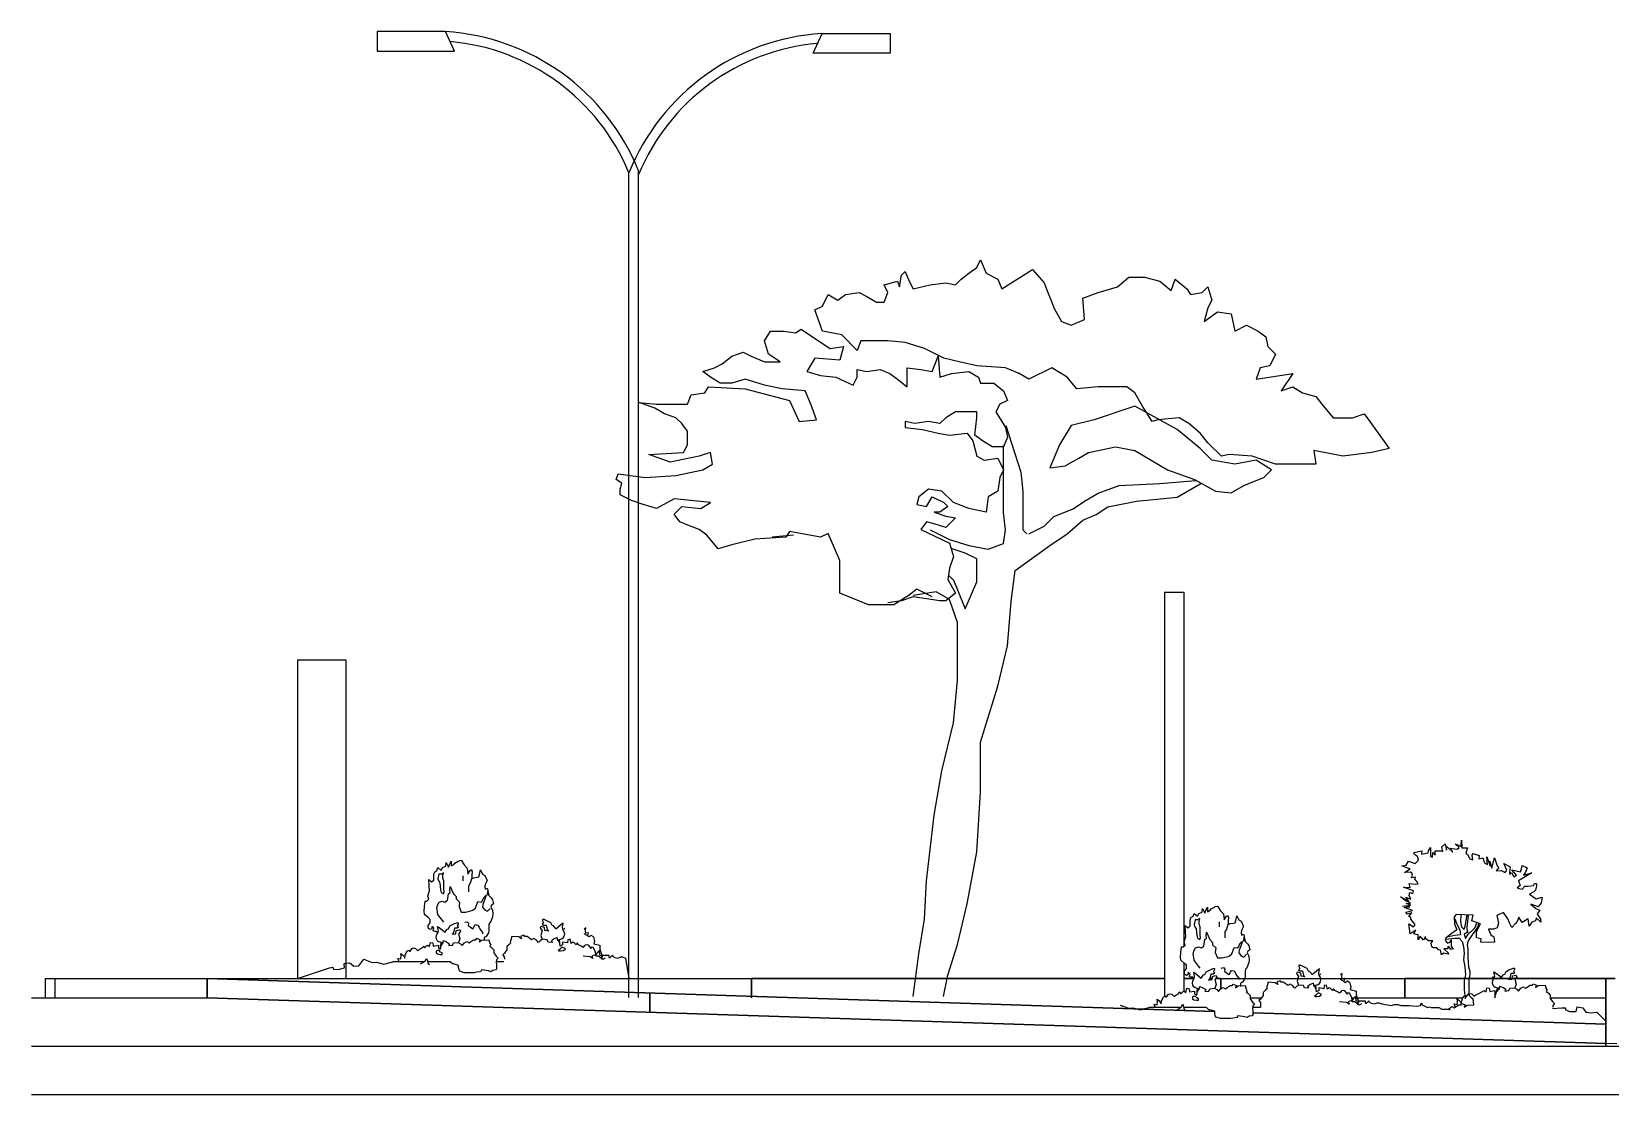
# Model space of a CAD drawing. Extents: x -599692 to 1491, y -9431878 to -451.
# Drawn here: x 1223.92 to 1240.27, y -652.89 to -641.89 of the extents above; entities that cross this region are included whole.
import ezdxf

# ---------------------------------------------------------------- set-up
doc = ezdxf.new("R2010")
doc.units = 0
doc.header["$LTSCALE"] = 0.5
doc.header["$MEASUREMENT"] = 0
doc.linetypes.add('HIDDEN', pattern=[0.375, 0.25, -0.125])
doc.layers.get('0').update_dxf_attribs({"linetype": 'CONTINUOUS'})
for name, color, linetype in [('LAY', 7, 'CONTINUOUS'), ('P1', 1, 'CONTINUOUS'), ('P2', 2, 'CONTINUOUS'), ('P3', 3, 'CONTINUOUS'), ('P4', 6, 'CONTINUOUS'), ('P6', 4, 'CONTINUOUS'), ('PROJEÇÃO COBERTA', 252, 'HIDDEN')]:
    doc.layers.add(name, color=color, linetype=linetype)

# ---------------------------------------------------------------- blocks, each defined once
blk = doc.blocks.new('POSTE2PET')
for p, q in [((79.014, -432.667), (78.308, -432.667)), ((78.308, -432.667), (78.308, -432.87)), ((79.106, -432.87), (79.014, -432.667)), ((82.822, -432.89), (82.914, -432.687)), ((82.914, -432.687), (83.619, -432.687)), ((83.619, -432.687), (83.619, -432.89)), ((78.308, -432.87), (79.106, -432.87)), ((83.619, -432.89), (82.822, -432.89))]:
    blk.add_line(p, q)
for points in [[(81.014, -442.667), (81.014, -434.109, 0.288839), (79.014, -432.667)], [(80.914, -442.667), (80.914, -434.129, 0.279997), (79.061, -432.771, 0.279997)]]:
    blk.add_lwpolyline(points, format="xyb")
for radius, start, end in [(2.312, 93.5727, 158.0158), (2.212, 94.9498, 157.5181)]:
    blk.add_arc((83.058, -434.994), radius, start, end)
blk = doc.blocks.new('ARVORE3')
for p, q in [((70.352, -454.205), (70.412, -454.046)), ((70.412, -454.046), (70.432, -454.265)), ((69.534, -454.345), (69.574, -454.265)), ((69.574, -454.185), (69.673, -454.205)), ((69.574, -454.265), (69.574, -454.185)), ((69.673, -454.205), (69.813, -454.185)), ((69.813, -454.185), (69.913, -454.225)), ((69.913, -454.225), (69.993, -454.285)), ((69.993, -454.285), (70.093, -454.365)), ((70.093, -454.165), (70.232, -454.185)), ((70.093, -454.245), (70.093, -454.165)), ((70.093, -454.365), (70.093, -454.245)), ((70.232, -454.185), (70.352, -454.205)), ((70.432, -454.265), (70.552, -454.225)), ((70.552, -454.225), (70.732, -454.205)), ((70.732, -454.205), (70.831, -454.265)), ((70.831, -454.265), (70.851, -454.325)), ((70.851, -454.325), (70.991, -454.325)), ((70.991, -454.325), (71.091, -454.405)), ((71.091, -454.405), (71.131, -454.505)), ((70.592, -454.624), (70.492, -454.684)), ((70.692, -454.624), (70.592, -454.624)), ((70.812, -454.624), (70.692, -454.624)), ((70.812, -454.684), (70.812, -454.624)), ((71.051, -454.544), (71.011, -454.624)), ((71.011, -454.624), (71.111, -454.784)), ((71.131, -454.505), (71.051, -454.544)), ((70.173, -454.744), (70.073, -454.724)), ((70.073, -454.724), (70.073, -454.784)), ((70.073, -454.784), (70.252, -454.804)), ((70.312, -454.724), (70.173, -454.744)), ((70.432, -454.744), (70.312, -454.724)), ((70.492, -454.684), (70.432, -454.744)), ((70.792, -454.864), (70.812, -454.684)), ((71.111, -454.784), (71.131, -454.884)), ((70.252, -454.804), (70.412, -454.844)), ((70.412, -454.844), (70.532, -454.864)), ((70.532, -454.864), (70.712, -454.844)), ((70.712, -454.844), (70.772, -454.923)), ((70.772, -454.923), (70.812, -455.083)), ((70.871, -454.923), (70.792, -454.864)), ((70.971, -454.983), (70.871, -454.923)), ((71.131, -454.884), (71.091, -454.983)), ((70.812, -455.083), (70.891, -455.123)), ((70.891, -455.123), (71.031, -455.103)), ((71.091, -454.983), (70.971, -454.983)), ((71.031, -455.103), (71.091, -455.223)), ((71.091, -455.223), (71.051, -455.303)), ((70.312, -455.422), (70.213, -455.502)), ((70.452, -455.442), (70.312, -455.422)), ((70.572, -455.562), (70.452, -455.442)), ((71.031, -455.442), (70.931, -455.502)), ((71.051, -455.303), (71.031, -455.442)), ((70.213, -455.502), (70.193, -455.582)), ((70.193, -455.582), (70.292, -455.602)), ((70.292, -455.602), (70.352, -455.502)), ((70.352, -455.502), (70.472, -455.562)), ((70.512, -455.602), (70.432, -455.662)), ((70.472, -455.562), (70.512, -455.602)), ((70.732, -455.622), (70.572, -455.562)), ((70.931, -455.502), (70.911, -455.662)), ((70.292, -455.761), (70.232, -455.841)), ((70.372, -455.781), (70.292, -455.761)), ((70.372, -455.662), (70.492, -455.702)), ((70.432, -455.662), (70.372, -455.662)), ((70.492, -455.702), (70.592, -455.721)), ((70.592, -455.721), (70.532, -455.781)), ((70.911, -455.662), (70.732, -455.622)), ((68.915, -455.901), (68.695, -455.921)), ((70.232, -455.841), (70.532, -455.981)), ((70.492, -455.821), (70.372, -455.781)), ((70.532, -455.781), (70.492, -455.821)), ((70.532, -455.981), (70.572, -456.12)), ((70.532, -456.24), (70.512, -456.36)), ((70.572, -456.12), (70.532, -456.24)), ((70.512, -456.36), (70.592, -456.5)), ((70.033, -456.579), (69.893, -456.599)), ((70.153, -456.539), (70.033, -456.579)), ((70.432, -456.579), (70.153, -456.539)), ((70.492, -456.579), (70.432, -456.579)), ((70.592, -456.5), (70.492, -456.579))]:
    blk.add_line(p, q)
for points in [[(69.214, -453.527), (69.274, -453.407), (69.374, -453.467), (69.454, -453.407), (69.594, -453.387), (69.673, -453.427), (69.773, -453.487), (69.853, -453.487), (69.893, -453.387), (69.853, -453.308), (69.993, -453.268), (70.013, -453.327), (70.033, -453.208), (70.073, -453.168), (70.113, -453.268), (70.153, -453.347), (70.332, -453.308), (70.492, -453.288), (70.592, -453.308), (70.652, -453.248), (70.732, -453.188), (70.812, -453.128), (70.851, -453.048), (70.911, -453.188), (71.031, -453.248), (71.071, -453.347), (71.391, -453.148), (71.51, -453.288), (71.55, -453.387), (71.59, -453.487), (71.61, -453.547), (71.69, -453.687), (71.79, -453.726), (71.93, -453.667), (71.91, -453.447), (72.069, -453.387), (72.269, -453.327), (72.389, -453.228), (72.549, -453.228), (72.708, -453.268), (72.828, -453.367), (72.868, -453.248), (72.988, -453.347), (73.028, -453.407), (73.148, -453.387), (73.208, -453.327), (73.248, -453.467), (73.208, -453.547), (73.168, -453.687), (73.307, -453.587), (73.447, -453.607), (73.487, -453.786), (73.607, -453.726), (73.727, -453.786), (73.807, -453.846), (73.827, -453.946), (73.906, -454.026), (73.847, -454.145), (73.747, -454.165), (73.707, -454.285), (74.086, -454.225), (73.966, -454.405), (74.086, -454.365), (74.186, -454.425), (74.326, -454.465), (74.386, -454.544), (74.505, -454.684), (74.645, -454.684), (74.705, -454.684), (74.825, -454.644), (74.885, -454.724), (75.084, -455.003), (74.905, -455.043), (74.605, -455.083), (74.306, -455.023), (74.326, -455.163), (73.906, -455.163), (73.667, -455.083), (73.427, -455.063), (73.347, -455.083), (73.208, -454.943), (73.128, -454.844), (73.008, -454.744), (72.908, -454.684), (72.688, -454.704), (72.629, -454.724), (72.529, -454.564), (72.449, -454.425), (72.369, -454.365), (72.069, -454.365), (71.85, -454.385), (71.75, -454.265), (71.59, -454.165), (71.351, -454.285), (71.251, -454.225), (71.111, -454.165), (70.812, -454.145), (70.632, -454.106), (70.472, -454.066), (70.272, -453.966), (70.073, -453.906), (69.893, -453.886), (69.613, -453.886), (69.574, -453.986), (69.414, -453.826), (69.214, -453.786), (69.134, -453.567)], [(71.97, -455.043), (72.249, -454.983), (72.449, -455.023), (72.788, -455.223), (73.068, -455.322), (73.287, -455.442), (73.447, -455.462), (73.587, -455.382), (73.787, -455.303), (73.867, -455.223), (73.707, -455.123), (73.487, -455.163), (73.248, -455.123), (73.128, -455.003), (72.888, -454.804), (72.449, -454.564), (72.03, -454.704), (71.79, -454.764), (71.67, -454.963), (71.57, -455.203), (71.73, -455.183), (71.87, -455.103)]]:
    blk.add_lwpolyline(points, close=True)
for points in [[(70.352, -456.539), (70.193, -456.46), (70.113, -456.519), (69.953, -456.619), (69.693, -456.619), (69.394, -456.5), (69.394, -456.28), (69.394, -456.16), (69.274, -455.881), (69.194, -455.921), (68.875, -455.861), (68.835, -455.921), (68.515, -455.941), (68.276, -456.001), (68.136, -456.041), (68.016, -455.901), (67.936, -455.841), (67.836, -455.801), (67.737, -455.761), (67.677, -455.682), (67.757, -455.602), (67.956, -455.622), (68.056, -455.562), (67.677, -455.522), (67.497, -455.622), (67.357, -455.582), (67.237, -455.542), (67.118, -455.482), (67.118, -455.422), (67.138, -455.362), (67.078, -455.322), (67.098, -455.263), (67.377, -455.303), (67.697, -455.283), (67.976, -455.223), (68.076, -455.163), (68.056, -455.043), (67.936, -455.083), (67.637, -455.143), (67.417, -455.063), (67.777, -455.043), (67.816, -454.963), (67.816, -454.824), (67.757, -454.744), (67.697, -454.684), (67.577, -454.644), (67.477, -454.584), (67.317, -454.524), (67.497, -454.544), (67.816, -454.544), (67.856, -454.445), (67.996, -454.425), (68.036, -454.365), (68.415, -454.385), (68.875, -454.505), (68.975, -454.724), (69.154, -454.704), (69.094, -454.544), (69.034, -454.405), (68.795, -454.385), (68.615, -454.345), (68.415, -454.285), (68.276, -454.325), (68.156, -454.325), (68.056, -454.265), (67.976, -454.205), (68.096, -454.165), (68.176, -454.125), (68.276, -454.046), (68.395, -454.006), (68.475, -454.046), (68.615, -454.106), (68.775, -454.106), (68.655, -454.026), (68.615, -453.886), (68.675, -453.786), (68.815, -453.786), (68.935, -453.806), (68.995, -453.766), (69.174, -453.886), (69.294, -453.966), (69.434, -453.946), (69.394, -454.086), (69.134, -454.066), (69.054, -454.205), (69.194, -454.245), (69.354, -454.265), (69.534, -454.345)], [(71.115, -454.764), (71.271, -455.247), (71.291, -455.446), (71.291, -455.606), (71.291, -455.845), (71.331, -455.885)], [(70.332, -455.845), (70.532, -455.945), (70.732, -456.005), (70.931, -456.045), (71.091, -455.985), (71.111, -455.845), (71.091, -455.666), (71.091, -455.506), (71.091, -455.326), (71.091, -454.971)], [(70.468, -460.675), (70.512, -460.456), (70.612, -460.136), (70.712, -459.717), (70.812, -459.179), (70.851, -458.56), (70.851, -458.042), (71.031, -457.463), (71.131, -457.044), (71.171, -456.585), (71.211, -456.266), (71.57, -456.005), (71.75, -455.885), (71.91, -455.745), (72.049, -455.686), (72.169, -455.606), (72.469, -455.546), (72.888, -455.506), (73.133, -455.364)], [(71.351, -455.885), (71.51, -455.805), (71.61, -455.705), (71.81, -455.626), (71.93, -455.546), (72.069, -455.466), (72.289, -455.386), (72.708, -455.366), (73.083, -455.333)], [(70.52, -456.312), (70.572, -456.364), (70.612, -456.464), (70.692, -456.663), (70.812, -456.384), (70.812, -456.144), (70.692, -456.085), (70.548, -456.037)], [(70.153, -460.675), (70.213, -460.236), (70.272, -459.877), (70.292, -459.478), (70.372, -458.8), (70.452, -458.341), (70.572, -457.842), (70.612, -457.403), (70.612, -457.144), (70.612, -456.805), (70.532, -456.565), (70.392, -456.486), (70.153, -456.525)]]:
    blk.add_lwpolyline(points)
blk = doc.blocks.new('ARVORE5')
for p, q in [((-85.387, -525.612), (-85.305, -525.595)), ((-85.305, -525.595), (-85.309, -525.628)), ((-85.24, -525.616), (-85.236, -525.595)), ((-85.236, -525.595), (-85.216, -525.559)), ((-85.216, -525.559), (-85.216, -525.652)), ((-85.167, -525.595), (-85.106, -525.595)), ((-85.167, -525.64), (-85.167, -525.595)), ((-85.106, -525.595), (-85.089, -525.603)), ((-85.097, -525.555), (-85.065, -525.522)), ((-85.089, -525.603), (-85.097, -525.555)), ((-85.065, -525.522), (-85.049, -525.587)), ((-85.049, -525.587), (-85.045, -525.551)), ((-85.045, -525.551), (-84.983, -525.608)), ((-84.983, -525.608), (-85.012, -525.567)), ((-85.012, -525.567), (-84.939, -525.579)), ((-84.959, -525.522), (-84.898, -525.551)), ((-84.918, -525.559), (-84.959, -525.522)), ((-84.939, -525.579), (-84.918, -525.559)), ((-84.898, -525.551), (-84.894, -525.486)), ((-84.894, -525.486), (-84.89, -525.563)), ((-84.89, -525.563), (-84.833, -525.563)), ((-84.833, -525.563), (-84.849, -525.62)), ((-85.513, -525.75), (-85.468, -525.742)), ((-85.464, -525.77), (-85.513, -525.75)), ((-85.468, -525.742), (-85.443, -525.701)), ((-85.427, -525.782), (-85.464, -525.77)), ((-85.443, -525.701), (-85.374, -525.725)), ((-85.382, -525.632), (-85.387, -525.612)), ((-85.35, -525.652), (-85.382, -525.632)), ((-85.374, -525.725), (-85.338, -525.693)), ((-85.338, -525.693), (-85.35, -525.652)), ((-85.309, -525.628), (-85.24, -525.616)), ((-85.216, -525.652), (-85.195, -525.66)), ((-85.195, -525.66), (-85.191, -525.612)), ((-85.191, -525.612), (-85.167, -525.64)), ((-84.849, -525.62), (-84.833, -525.632)), ((-84.833, -525.632), (-84.808, -525.677)), ((-84.808, -525.677), (-84.776, -525.689)), ((-84.784, -525.64), (-84.772, -525.624)), ((-84.776, -525.689), (-84.784, -525.64)), ((-84.772, -525.624), (-84.711, -525.644)), ((-84.711, -525.644), (-84.715, -525.677)), ((-84.715, -525.677), (-84.674, -525.669)), ((-84.674, -525.669), (-84.662, -525.701)), ((-84.662, -525.701), (-84.654, -525.721)), ((-84.654, -525.721), (-84.625, -525.738)), ((-84.633, -525.656), (-84.597, -525.754)), ((-84.625, -525.738), (-84.633, -525.656)), ((-84.601, -525.701), (-84.58, -525.774)), ((-84.597, -525.754), (-84.601, -525.701)), ((-84.58, -525.774), (-84.552, -525.669)), ((-84.552, -525.669), (-84.523, -525.75)), ((-84.507, -525.766), (-84.536, -525.803)), ((-84.523, -525.75), (-84.507, -525.766)), ((-84.454, -525.725), (-84.389, -525.762)), ((-84.426, -525.795), (-84.454, -525.725)), ((-84.389, -525.762), (-84.397, -525.815)), ((-84.271, -525.782), (-84.267, -525.746)), ((-84.267, -525.746), (-84.214, -525.77)), ((-84.214, -525.77), (-84.23, -525.815)), ((-85.484, -525.819), (-85.427, -525.782)), ((-85.427, -525.815), (-85.484, -525.819)), ((-85.427, -525.974), (-85.435, -525.933)), ((-85.435, -525.933), (-85.37, -525.941)), ((-85.407, -525.827), (-85.427, -525.815)), ((-85.411, -525.876), (-85.403, -525.848)), ((-85.37, -525.868), (-85.411, -525.876)), ((-85.403, -525.848), (-85.407, -525.827)), ((-85.378, -525.892), (-85.37, -525.868)), ((-85.358, -525.913), (-85.378, -525.892)), ((-85.342, -525.937), (-85.358, -525.913)), ((-84.536, -525.803), (-84.483, -525.799)), ((-84.483, -525.799), (-84.442, -525.819)), ((-84.442, -525.819), (-84.426, -525.795)), ((-84.397, -525.815), (-84.393, -525.839)), ((-84.393, -525.839), (-84.377, -525.819)), ((-84.377, -525.819), (-84.353, -525.864)), ((-84.324, -525.848), (-84.373, -525.791)), ((-84.373, -525.791), (-84.283, -525.811)), ((-84.353, -525.864), (-84.324, -525.848)), ((-84.165, -525.823), (-84.304, -525.904)), ((-84.304, -525.904), (-84.287, -525.953)), ((-84.283, -525.811), (-84.271, -525.782)), ((-84.23, -525.815), (-84.251, -525.848)), ((-84.251, -525.848), (-84.165, -525.823)), ((-84.149, -525.953), (-84.137, -525.933)), ((-84.137, -525.933), (-84.116, -525.933)), ((-84.116, -525.933), (-84.116, -525.957)), ((-85.525, -526.071), (-85.439, -526.116)), ((-85.468, -526.116), (-85.525, -526.071)), ((-85.391, -526.01), (-85.496, -525.97)), ((-85.496, -525.97), (-85.427, -525.974)), ((-85.439, -526.116), (-85.472, -526.075)), ((-85.472, -526.075), (-85.419, -526.096)), ((-85.435, -526.059), (-85.431, -526.026)), ((-85.419, -526.096), (-85.435, -526.059)), ((-85.431, -526.026), (-85.399, -526.035)), ((-85.399, -526.035), (-85.391, -526.01)), ((-85.37, -525.941), (-85.342, -525.937)), ((-84.287, -525.953), (-84.316, -525.978)), ((-84.316, -525.978), (-84.296, -525.986)), ((-84.296, -525.986), (-84.267, -525.99)), ((-84.267, -525.99), (-84.239, -525.961)), ((-84.239, -525.961), (-84.206, -525.961)), ((-84.206, -525.961), (-84.149, -525.953)), ((-84.145, -526.018), (-84.19, -526.043)), ((-84.19, -526.043), (-84.12, -526.092)), ((-84.129, -526.002), (-84.145, -526.018)), ((-84.116, -525.957), (-84.129, -526.002)), ((-84.12, -526.092), (-84.059, -526.075)), ((-84.059, -526.075), (-84.068, -526.132)), ((-85.505, -526.169), (-85.419, -526.157)), ((-85.431, -526.173), (-85.505, -526.169)), ((-85.488, -526.181), (-85.431, -526.173)), ((-85.403, -526.214), (-85.488, -526.181)), ((-85.472, -526.23), (-85.403, -526.214)), ((-85.456, -526.25), (-85.472, -526.23)), ((-85.423, -526.136), (-85.468, -526.116)), ((-85.468, -526.14), (-85.423, -526.136)), ((-85.419, -526.157), (-85.468, -526.14)), ((-85.407, -526.238), (-85.456, -526.25)), ((-85.439, -526.275), (-85.407, -526.238)), ((-84.951, -526.254), (-84.971, -526.279)), ((-84.772, -526.262), (-84.951, -526.254)), ((-84.788, -526.319), (-84.772, -526.262)), ((-84.458, -526.234), (-84.528, -526.266)), ((-84.414, -526.299), (-84.458, -526.234)), ((-84.177, -526.148), (-84.125, -526.193)), ((-84.1, -526.173), (-84.177, -526.148)), ((-84.125, -526.193), (-84.084, -526.209)), ((-84.108, -526.242), (-84.112, -526.25)), ((-84.112, -526.25), (-84.076, -526.299)), ((-84.084, -526.209), (-84.108, -526.242)), ((-84.068, -526.132), (-84.1, -526.173)), ((-85.419, -526.283), (-85.439, -526.275)), ((-85.439, -526.352), (-85.391, -526.38)), ((-85.427, -526.454), (-85.439, -526.352)), ((-85.366, -526.417), (-85.427, -526.454)), ((-85.419, -526.303), (-85.419, -526.283)), ((-85.403, -526.323), (-85.419, -526.303)), ((-85.387, -526.34), (-85.403, -526.323)), ((-85.391, -526.38), (-85.374, -526.36)), ((-85.374, -526.36), (-85.387, -526.34)), ((-85.387, -526.454), (-85.366, -526.417)), ((-84.943, -526.413), (-85, -526.454)), ((-84.971, -526.279), (-84.967, -526.352)), ((-84.967, -526.352), (-84.943, -526.413)), ((-84.699, -526.352), (-84.788, -526.319)), ((-84.739, -526.429), (-84.699, -526.352)), ((-84.56, -526.405), (-84.613, -526.405)), ((-84.613, -526.405), (-84.589, -526.466)), ((-84.523, -526.393), (-84.56, -526.405)), ((-84.528, -526.266), (-84.511, -526.344)), ((-84.511, -526.344), (-84.523, -526.393)), ((-84.397, -526.34), (-84.414, -526.299)), ((-84.373, -526.388), (-84.397, -526.34)), ((-84.336, -526.348), (-84.373, -526.388)), ((-84.316, -526.327), (-84.336, -526.348)), ((-84.3, -526.283), (-84.316, -526.327)), ((-84.267, -526.336), (-84.3, -526.283)), ((-84.202, -526.299), (-84.267, -526.336)), ((-84.194, -526.376), (-84.202, -526.299)), ((-84.165, -526.332), (-84.194, -526.376)), ((-84.129, -526.319), (-84.165, -526.332)), ((-84.12, -526.287), (-84.129, -526.319)), ((-84.072, -526.332), (-84.12, -526.287)), ((-84.076, -526.299), (-84.072, -526.332)), ((-85.362, -526.462), (-85.387, -526.454)), ((-85.342, -526.466), (-85.362, -526.462)), ((-85.342, -526.515), (-85.342, -526.466)), ((-85.321, -526.478), (-85.342, -526.515)), ((-85.289, -526.519), (-85.321, -526.478)), ((-85.268, -526.482), (-85.289, -526.519)), ((-85.268, -526.502), (-85.268, -526.482)), ((-85.236, -526.527), (-85.268, -526.502)), ((-85.191, -526.527), (-85.236, -526.527)), ((-85.207, -526.551), (-85.191, -526.527)), ((-85.203, -526.588), (-85.207, -526.551)), ((-85.183, -526.6), (-85.203, -526.588)), ((-85.057, -526.498), (-85.063, -526.523)), ((-85.063, -526.523), (-85.04, -526.551)), ((-85, -526.454), (-85.057, -526.498)), ((-85.04, -526.551), (-85.016, -526.539)), ((-85.02, -526.596), (-85.036, -526.584)), ((-85.036, -526.584), (-85.036, -526.608)), ((-85.016, -526.539), (-85, -526.515)), ((-85, -526.515), (-85, -526.563)), ((-85, -526.563), (-85, -526.584)), ((-85, -526.584), (-84.979, -526.608)), ((-84.739, -526.494), (-84.739, -526.429)), ((-84.69, -526.506), (-84.739, -526.494)), ((-84.694, -526.539), (-84.69, -526.506)), ((-84.613, -526.543), (-84.694, -526.539)), ((-84.552, -526.539), (-84.613, -526.543)), ((-84.589, -526.466), (-84.56, -526.486)), ((-84.56, -526.486), (-84.552, -526.539)), ((-85.15, -526.6), (-85.183, -526.6)), ((-85.134, -526.62), (-85.15, -526.6)), ((-85.11, -526.624), (-85.134, -526.62)), ((-85.102, -526.673), (-85.11, -526.624)), ((-85.081, -526.653), (-85.102, -526.673)), ((-85.032, -526.665), (-85.081, -526.653)), ((-85.077, -526.608), (-85.024, -526.657)), ((-85.036, -526.608), (-85.077, -526.608)), ((-85.024, -526.657), (-85.032, -526.665)), ((-85.004, -526.616), (-85.02, -526.596)), ((-84.979, -526.608), (-85.004, -526.616))]:
    blk.add_line(p, q)
for points in [[(-84.9, -526.257), (-84.906, -526.327), (-84.894, -526.38), (-84.87, -526.405), (-84.866, -526.407)], [(-84.866, -526.407), (-84.857, -526.376), (-84.837, -526.259)], [(-84.832, -526.429), (-84.837, -526.384), (-84.82, -526.26)], [(-84.971, -526.285), (-84.935, -526.368), (-84.91, -526.413), (-84.906, -526.466), (-84.967, -526.47), (-85.043, -526.488)], [(-84.832, -526.429), (-84.825, -526.433), (-84.865, -526.458), (-84.861, -526.482), (-84.853, -526.502), (-84.825, -526.458), (-84.784, -526.421), (-84.751, -526.388), (-84.737, -526.338)], [(-84.717, -526.345), (-84.727, -526.384), (-84.768, -526.441), (-84.808, -526.498), (-84.829, -526.535), (-84.837, -526.567), (-84.829, -526.612), (-84.829, -526.641), (-84.829, -526.689), (-84.825, -526.746), (-84.821, -526.795), (-84.808, -526.844), (-84.808, -526.872), (-84.817, -526.933), (-84.817, -526.982), (-84.817, -527.047), (-84.813, -527.092), (-84.792, -527.116), (-84.775, -527.126)], [(-85.06, -526.511), (-84.963, -526.498), (-84.918, -526.498), (-84.886, -526.535), (-84.874, -526.584), (-84.865, -526.657), (-84.874, -526.722), (-84.861, -526.791), (-84.853, -526.877), (-84.865, -526.933), (-84.865, -527.031), (-84.857, -527.126)]]:
    blk.add_lwpolyline(points)
blk = doc.blocks.new('ARBUSTO')
for p, q in [((265.082, -446.304), (265.086, -446.266)), ((265.086, -446.266), (265.11, -446.314)), ((265.11, -446.314), (265.12, -446.285)), ((265.12, -446.285), (265.139, -446.252)), ((265.139, -446.252), (265.139, -446.3)), ((265.139, -446.3), (265.167, -446.285)), ((265.167, -446.285), (265.177, -446.271)), ((265.177, -446.271), (265.21, -446.252)), ((265.21, -446.252), (265.219, -446.247)), ((265.219, -446.247), (265.243, -446.243)), ((265.243, -446.243), (265.272, -446.29)), ((265.272, -446.29), (265.305, -446.323)), ((264.91, -446.509), (264.906, -446.442)), ((264.906, -446.442), (264.934, -446.466)), ((264.934, -446.466), (264.958, -446.447)), ((264.958, -446.39), (264.967, -446.361)), ((264.958, -446.447), (264.958, -446.39)), ((264.967, -446.361), (264.991, -446.347)), ((264.991, -446.347), (265.001, -446.319)), ((265.001, -446.319), (265.034, -446.347)), ((265.01, -446.385), (265.001, -446.433)), ((265.001, -446.433), (265.005, -446.452)), ((265.005, -446.452), (265.02, -446.475)), ((265.034, -446.385), (265.01, -446.385)), ((265.034, -446.347), (265.048, -446.319)), ((265.058, -446.371), (265.034, -446.385)), ((265.048, -446.319), (265.082, -446.304)), ((265.053, -446.395), (265.058, -446.371)), ((265.053, -446.428), (265.053, -446.395)), ((265.063, -446.456), (265.053, -446.428)), ((265.258, -446.404), (265.258, -446.456)), ((265.305, -446.323), (265.31, -446.385)), ((265.31, -446.385), (265.334, -446.347)), ((265.334, -446.347), (265.348, -446.338)), ((265.348, -446.433), (265.334, -446.48)), ((265.348, -446.338), (265.357, -446.361)), ((265.357, -446.361), (265.353, -446.395)), ((265.353, -446.395), (265.353, -446.433)), ((265.353, -446.433), (265.372, -446.423)), ((265.372, -446.423), (265.41, -446.418)), ((265.41, -446.418), (265.424, -446.414)), ((265.424, -446.414), (265.433, -446.39)), ((265.433, -446.39), (265.443, -446.342)), ((265.443, -446.342), (265.462, -446.385)), ((265.462, -446.385), (265.486, -446.399)), ((265.486, -446.399), (265.51, -446.452)), ((265.51, -446.452), (265.491, -446.494)), ((264.896, -446.613), (264.915, -446.556)), ((264.906, -446.646), (264.896, -446.613)), ((264.915, -446.556), (264.91, -446.509)), ((265.02, -446.475), (265.029, -446.547)), ((265.029, -446.547), (265.034, -446.575)), ((265.034, -446.575), (265.058, -446.589)), ((265.058, -446.589), (265.067, -446.566)), ((265.063, -446.485), (265.063, -446.456)), ((265.063, -446.542), (265.063, -446.485)), ((265.067, -446.566), (265.063, -446.542)), ((265.105, -446.637), (265.11, -446.589)), ((265.11, -446.589), (265.129, -446.575)), ((265.124, -446.547), (265.129, -446.513)), ((265.129, -446.575), (265.124, -446.547)), ((265.129, -446.513), (265.162, -446.589)), ((265.162, -446.589), (265.191, -446.618)), ((265.191, -446.618), (265.191, -446.642)), ((265.334, -446.48), (265.319, -446.509)), ((265.319, -446.509), (265.319, -446.57)), ((265.481, -446.623), (265.5, -446.604)), ((265.491, -446.494), (265.486, -446.518)), ((265.486, -446.518), (265.491, -446.542)), ((265.5, -446.604), (265.486, -446.646)), ((265.491, -446.542), (265.51, -446.532)), ((265.51, -446.532), (265.519, -446.551)), ((265.519, -446.551), (265.514, -446.58)), ((265.514, -446.604), (265.519, -446.561)), ((265.514, -446.58), (265.514, -446.604)), ((265.519, -446.561), (265.524, -446.589)), ((265.524, -446.589), (265.529, -446.608)), ((265.529, -446.608), (265.552, -446.632)), ((264.858, -446.77), (264.863, -446.722)), ((264.863, -446.803), (264.858, -446.77)), ((264.863, -446.722), (264.868, -446.665)), ((264.868, -446.665), (264.887, -446.665)), ((264.887, -446.665), (264.906, -446.646)), ((264.991, -446.732), (265.001, -446.699)), ((265.001, -446.803), (264.991, -446.732)), ((265.001, -446.699), (265.015, -446.675)), ((265.015, -446.675), (265.044, -446.665)), ((265.044, -446.665), (265.072, -446.675)), ((265.072, -446.675), (265.101, -446.656)), ((265.101, -446.656), (265.105, -446.637)), ((265.191, -446.642), (265.224, -446.675)), ((265.224, -446.675), (265.219, -446.722)), ((265.219, -446.722), (265.243, -446.779)), ((265.243, -446.779), (265.291, -446.779)), ((265.291, -446.779), (265.362, -446.76)), ((265.362, -446.76), (265.391, -446.737)), ((265.391, -446.737), (265.414, -446.67)), ((265.414, -446.67), (265.452, -446.675)), ((265.452, -446.675), (265.481, -446.623)), ((265.467, -446.699), (265.462, -446.727)), ((265.462, -446.727), (265.486, -446.756)), ((265.486, -446.646), (265.467, -446.699)), ((265.486, -446.756), (265.514, -446.77)), ((265.514, -446.77), (265.543, -446.741)), ((265.557, -446.708), (265.548, -446.727)), ((265.548, -446.727), (265.567, -446.76)), ((265.552, -446.632), (265.567, -446.651)), ((265.576, -446.694), (265.557, -446.708)), ((265.567, -446.651), (265.576, -446.694)), ((265.567, -446.76), (265.571, -446.798)), ((264.901, -446.836), (264.863, -446.803)), ((264.92, -446.855), (264.901, -446.836)), ((264.901, -446.917), (264.92, -446.889)), ((264.901, -446.946), (264.901, -446.917)), ((264.92, -446.96), (264.901, -446.946)), ((264.92, -446.889), (264.92, -446.855)), ((264.958, -446.946), (264.939, -446.927)), ((264.939, -446.927), (264.939, -446.951)), ((264.953, -446.974), (264.958, -446.946)), ((265.001, -446.946), (264.996, -446.927)), ((264.996, -446.927), (265.024, -446.946)), ((265.024, -446.836), (265.001, -446.803)), ((265.005, -446.97), (265.001, -446.946)), ((265.063, -446.884), (265.024, -446.836)), ((265.024, -446.946), (265.053, -446.97)), ((265.11, -446.951), (265.124, -446.922)), ((265.124, -446.922), (265.153, -446.908)), ((265.153, -446.908), (265.172, -446.898)), ((265.172, -446.946), (265.162, -446.993)), ((265.172, -446.898), (265.196, -446.889)), ((265.2, -446.946), (265.172, -446.946)), ((265.196, -446.889), (265.21, -446.889)), ((265.21, -446.903), (265.2, -446.922)), ((265.2, -446.922), (265.215, -446.936)), ((265.215, -446.936), (265.2, -446.946)), ((265.21, -446.889), (265.21, -446.903)), ((265.281, -446.884), (265.305, -446.879)), ((265.305, -446.879), (265.319, -446.894)), ((265.319, -446.894), (265.315, -446.917)), ((265.315, -446.917), (265.334, -446.932)), ((265.334, -446.932), (265.362, -446.951)), ((265.362, -446.951), (265.376, -446.927)), ((265.376, -446.927), (265.386, -446.908)), ((265.386, -446.908), (265.414, -446.913)), ((265.414, -446.913), (265.429, -446.936)), ((265.429, -446.936), (265.438, -446.96)), ((265.533, -446.894), (265.529, -446.917)), ((265.529, -446.917), (265.529, -446.974)), ((265.543, -446.889), (265.533, -446.894)), ((265.552, -446.865), (265.543, -446.889)), ((265.567, -446.827), (265.552, -446.865)), ((265.571, -446.798), (265.567, -446.827)), ((264.915, -447.136), (264.925, -447.093)), ((264.939, -446.951), (264.92, -446.96)), ((264.925, -447.093), (264.948, -447.098)), ((264.948, -447.098), (264.953, -447.131)), ((264.967, -446.979), (264.953, -446.974)), ((264.982, -446.979), (264.967, -446.979)), ((265.001, -446.993), (264.982, -446.979)), ((264.982, -447.041), (264.986, -447.017)), ((264.986, -447.06), (264.982, -447.041)), ((264.986, -447.017), (265.001, -446.993)), ((264.996, -447.079), (264.986, -447.06)), ((265.01, -447.088), (264.996, -447.079)), ((265.001, -446.993), (265.005, -446.97)), ((265.048, -447.098), (265.01, -447.088)), ((265.029, -447.164), (265.034, -447.098)), ((265.034, -447.131), (265.048, -447.098)), ((265.034, -447.098), (265.053, -447.107)), ((265.053, -446.97), (265.072, -446.989)), ((265.053, -447.107), (265.058, -447.074)), ((265.058, -447.074), (265.091, -447.088)), ((265.072, -446.989), (265.082, -446.974)), ((265.082, -446.974), (265.096, -446.955)), ((265.091, -447.088), (265.12, -447.107)), ((265.096, -446.955), (265.11, -446.951)), ((265.12, -447.107), (265.11, -447.126)), ((265.162, -446.993), (265.148, -447.008)), ((265.148, -447.008), (265.186, -447.003)), ((265.153, -447.122), (265.162, -447.098)), ((265.162, -447.098), (265.21, -447.093)), ((265.186, -447.003), (265.191, -446.97)), ((265.191, -446.97), (265.21, -446.965)), ((265.21, -446.965), (265.229, -446.96)), ((265.21, -447.093), (265.234, -447.107)), ((265.234, -446.979), (265.215, -447.003)), ((265.215, -447.003), (265.229, -447.055)), ((265.229, -447.055), (265.215, -447.093)), ((265.229, -446.96), (265.234, -446.979)), ((265.234, -447.107), (265.253, -447.126)), ((265.253, -447.126), (265.277, -447.098)), ((265.277, -447.098), (265.3, -447.084)), ((265.3, -447.084), (265.324, -447.098)), ((265.324, -447.098), (265.343, -447.084)), ((265.343, -447.084), (265.372, -447.065)), ((265.372, -447.065), (265.395, -447.065)), ((265.395, -447.065), (265.405, -447.05)), ((265.405, -447.05), (265.438, -447.065)), ((265.438, -447.065), (265.429, -447.088)), ((265.429, -447.088), (265.457, -447.069)), ((265.438, -446.96), (265.462, -446.989)), ((265.457, -447.069), (265.529, -447.065)), ((265.462, -446.989), (265.462, -447.003)), ((265.5, -447.031), (265.481, -447.041)), ((265.481, -447.041), (265.481, -447.074)), ((265.524, -446.993), (265.5, -447.031)), ((265.529, -446.974), (265.524, -446.993)), ((265.529, -447.065), (265.538, -447.103)), ((265.538, -447.103), (265.548, -447.122)), ((264.597, -447.288), (264.587, -447.259)), ((264.587, -447.259), (264.616, -447.264)), ((264.616, -447.207), (264.635, -447.221)), ((264.62, -447.231), (264.616, -447.207)), ((264.616, -447.264), (264.62, -447.231)), ((264.635, -447.221), (264.649, -447.236)), ((264.649, -447.236), (264.658, -447.255)), ((264.658, -447.255), (264.663, -447.226)), ((264.663, -447.226), (264.673, -447.202)), ((264.673, -447.202), (264.687, -447.179)), ((264.687, -447.179), (264.706, -447.174)), ((264.706, -447.174), (264.706, -447.188)), ((264.706, -447.188), (264.715, -447.179)), ((264.715, -447.179), (264.734, -447.155)), ((264.734, -447.155), (264.749, -447.15)), ((264.749, -447.15), (264.768, -447.155)), ((264.768, -447.155), (264.782, -447.169)), ((264.782, -447.169), (264.791, -447.179)), ((264.791, -447.179), (264.811, -447.164)), ((264.811, -447.164), (264.839, -447.15)), ((264.839, -447.15), (264.853, -447.131)), ((264.853, -447.131), (264.863, -447.15)), ((264.863, -447.15), (264.887, -447.126)), ((264.868, -447.283), (264.882, -447.259)), ((264.882, -447.259), (264.891, -447.283)), ((264.887, -447.126), (264.896, -447.122)), ((264.896, -447.122), (264.915, -447.136)), ((264.953, -447.131), (265.005, -447.122)), ((265.005, -447.174), (264.982, -447.183)), ((264.982, -447.183), (264.982, -447.202)), ((264.982, -447.202), (264.996, -447.212)), ((264.996, -447.212), (265.024, -447.217)), ((265.005, -447.122), (265.005, -447.15)), ((265.005, -447.15), (265.029, -447.164)), ((265.01, -447.174), (265.005, -447.174)), ((265.029, -447.193), (265.01, -447.174)), ((265.024, -447.217), (265.044, -447.217)), ((265.044, -447.202), (265.029, -447.193)), ((265.044, -447.217), (265.044, -447.202)), ((265.11, -447.126), (265.153, -447.122)), ((265.548, -447.122), (265.538, -447.131)), ((265.538, -447.131), (265.557, -447.145)), ((265.557, -447.145), (265.581, -447.169)), ((265.581, -447.169), (265.581, -447.202)), ((265.581, -447.202), (265.605, -447.236)), ((265.605, -447.236), (265.624, -447.255)), ((265.609, -447.274), (265.605, -447.297)), ((265.624, -447.255), (265.609, -447.274)), ((264.856, -447.293), (264.535, -447.293)), ((264.82, -447.316), (264.844, -447.302)), ((264.844, -447.302), (264.868, -447.283)), ((264.891, -447.283), (264.896, -447.312)), ((265.128, -447.293), (264.893, -447.293)), ((264.896, -447.312), (264.915, -447.321)), ((265.153, -447.316), (265.128, -447.293)), ((265.162, -447.316), (265.153, -447.316)), ((265.215, -447.331), (265.162, -447.316)), ((265.215, -447.354), (265.215, -447.331)), ((265.219, -447.378), (265.215, -447.354)), ((265.229, -447.392), (265.219, -447.378)), ((265.272, -447.407), (265.229, -447.392)), ((265.324, -447.407), (265.272, -447.407)), ((265.376, -447.407), (265.324, -447.407)), ((265.405, -447.402), (265.376, -447.407)), ((265.443, -447.397), (265.405, -447.402)), ((265.452, -447.378), (265.443, -447.397)), ((265.524, -447.388), (265.452, -447.378)), ((265.548, -447.397), (265.524, -447.388)), ((265.571, -447.383), (265.548, -447.397)), ((265.6, -447.378), (265.571, -447.383)), ((265.609, -447.369), (265.6, -447.378)), ((265.605, -447.297), (265.609, -447.326)), ((265.685, -447.293), (265.606, -447.293)), ((265.609, -447.326), (265.609, -447.369))]:
    blk.add_line(p, q)

msp = doc.modelspace()

# ---------------------------------------------------------------- linework, layer by layer
for p, q in [((1238.104, -651.97), (1238.141, -651.97)), ((1238.141, -651.97), (1238.19, -651.97)), ((1238.19, -651.97), (1238.27, -651.976))]:
    msp.add_line(p, q)
at = {"layer": 'LAY', "linetype": 'Continuous'}
for p, q in [((1229.195, -651.15), (1229.19, -651.169)), ((1229.19, -651.169), (1229.21, -651.193)), ((1229.214, -651.155), (1229.195, -651.15)), ((1229.21, -651.193), (1229.195, -651.245)), ((1229.224, -651.112), (1229.21, -651.126)), ((1229.21, -651.126), (1229.224, -651.136)), ((1229.229, -651.079), (1229.214, -651.079)), ((1229.214, -651.079), (1229.214, -651.093)), ((1229.214, -651.093), (1229.224, -651.112)), ((1229.233, -651.16), (1229.214, -651.155)), ((1229.224, -651.136), (1229.252, -651.136)), ((1229.252, -651.088), (1229.229, -651.079)), ((1229.238, -651.193), (1229.233, -651.16)), ((1229.276, -651.198), (1229.238, -651.193)), ((1229.271, -651.098), (1229.252, -651.088)), ((1229.252, -651.136), (1229.262, -651.183)), ((1229.262, -651.183), (1229.276, -651.198)), ((1229.3, -651.112), (1229.271, -651.098)), ((1229.314, -651.141), (1229.3, -651.112)), ((1229.328, -651.145), (1229.314, -651.141)), ((1229.343, -651.164), (1229.328, -651.145)), ((1229.352, -651.179), (1229.343, -651.164)), ((1229.371, -651.16), (1229.352, -651.179)), ((1229.4, -651.136), (1229.371, -651.16)), ((1229.428, -651.117), (1229.4, -651.136)), ((1229.419, -651.16), (1229.424, -651.136)), ((1229.424, -651.183), (1229.419, -651.16)), ((1229.424, -651.136), (1229.428, -651.117)), ((1229.424, -651.183), (1229.443, -651.169)), ((1229.438, -651.207), (1229.424, -651.183)), ((1229.663, -651.165), (1229.644, -651.179)), ((1229.658, -651.188), (1229.663, -651.165)), ((1229.663, -651.222), (1229.658, -651.188)), ((1228.867, -651.336), (1228.843, -651.359)), ((1228.843, -651.359), (1228.843, -651.393)), ((1228.886, -651.321), (1228.867, -651.336)), ((1228.886, -651.293), (1228.877, -651.312)), ((1228.877, -651.312), (1228.886, -651.321)), ((1228.896, -651.255), (1228.886, -651.293)), ((1228.967, -651.259), (1228.896, -651.255)), ((1228.996, -651.278), (1228.967, -651.259)), ((1229.019, -651.24), (1228.986, -651.255)), ((1228.986, -651.255), (1228.996, -651.278)), ((1229.029, -651.255), (1229.019, -651.24)), ((1229.053, -651.255), (1229.029, -651.255)), ((1229.081, -651.274), (1229.053, -651.255)), ((1229.1, -651.288), (1229.081, -651.274)), ((1229.124, -651.274), (1229.1, -651.288)), ((1229.148, -651.288), (1229.124, -651.274)), ((1229.171, -651.317), (1229.148, -651.288)), ((1229.19, -651.298), (1229.171, -651.317)), ((1229.214, -651.283), (1229.19, -651.298)), ((1229.195, -651.245), (1229.21, -651.283)), ((1229.262, -651.288), (1229.214, -651.283)), ((1229.271, -651.312), (1229.262, -651.288)), ((1229.314, -651.317), (1229.271, -651.312)), ((1229.333, -651.278), (1229.305, -651.298)), ((1229.305, -651.298), (1229.314, -651.317)), ((1229.366, -651.264), (1229.333, -651.278)), ((1229.371, -651.298), (1229.366, -651.264)), ((1229.39, -651.288), (1229.371, -651.298)), ((1229.376, -651.288), (1229.414, -651.278)), ((1229.39, -651.321), (1229.376, -651.288)), ((1229.395, -651.355), (1229.39, -651.288)), ((1229.419, -651.34), (1229.395, -651.355)), ((1229.395, -651.383), (1229.414, -651.364)), ((1229.414, -651.278), (1229.428, -651.269)), ((1229.414, -651.364), (1229.419, -651.364)), ((1229.471, -651.321), (1229.419, -651.312)), ((1229.419, -651.312), (1229.419, -651.34)), ((1229.419, -651.364), (1229.443, -651.374)), ((1229.428, -651.269), (1229.438, -651.25)), ((1229.443, -651.231), (1229.438, -651.207)), ((1229.438, -651.25), (1229.443, -651.231)), ((1229.476, -651.288), (1229.471, -651.321)), ((1229.5, -651.283), (1229.476, -651.288)), ((1229.509, -651.326), (1229.5, -651.283)), ((1229.528, -651.312), (1229.509, -651.326)), ((1229.538, -651.317), (1229.528, -651.312)), ((1229.561, -651.34), (1229.538, -651.317)), ((1229.571, -651.321), (1229.561, -651.34)), ((1229.585, -651.34), (1229.571, -651.321)), ((1229.614, -651.355), (1229.585, -651.34)), ((1229.633, -651.369), (1229.614, -651.355)), ((1229.642, -651.359), (1229.633, -651.369)), ((1229.657, -651.345), (1229.642, -651.359)), ((1229.674, -651.245), (1229.645, -651.226)), ((1229.676, -651.34), (1229.657, -651.345)), ((1229.691, -651.217), (1229.663, -651.222)), ((1229.693, -651.259), (1229.674, -651.245)), ((1229.69, -651.345), (1229.676, -651.34)), ((1229.682, -651.245), (1229.691, -651.217)), ((1229.709, -651.369), (1229.69, -651.345)), ((1229.717, -651.245), (1229.693, -651.259)), ((1229.74, -651.259), (1229.717, -651.245)), ((1229.737, -651.369), (1229.718, -651.364)), ((1229.718, -651.364), (1229.718, -651.378)), ((1229.74, -651.259), (1229.752, -651.307)), ((1229.752, -651.307), (1229.744, -651.33)), ((1229.744, -651.33), (1229.807, -651.346)), ((1229.807, -651.346), (1229.807, -651.378)), ((1227.157, -651.534), (1227.217, -651.527)), ((1227.217, -651.527), (1227.258, -651.563)), ((1227.31, -651.558), (1227.363, -651.491)), ((1227.363, -651.491), (1227.449, -651.523)), ((1227.449, -651.523), (1227.495, -651.52)), ((1227.495, -651.52), (1227.569, -651.54)), ((1227.569, -651.54), (1227.664, -651.516)), ((1228.82, -651.426), (1228.801, -651.445)), ((1228.801, -651.445), (1228.815, -651.464)), ((1228.815, -651.464), (1228.82, -651.488)), ((1228.843, -651.393), (1228.82, -651.426)), ((1229.381, -651.393), (1229.395, -651.383)), ((1229.381, -651.407), (1229.381, -651.393)), ((1229.4, -651.407), (1229.381, -651.407)), ((1229.428, -651.402), (1229.4, -651.407)), ((1229.443, -651.393), (1229.428, -651.402)), ((1229.443, -651.374), (1229.443, -651.393)), ((1229.706, -651.464), (1229.634, -651.459)), ((1229.734, -651.483), (1229.706, -651.464)), ((1229.718, -651.378), (1229.709, -651.369)), ((1229.758, -651.445), (1229.725, -651.459)), ((1229.725, -651.459), (1229.734, -651.483)), ((1229.752, -651.393), (1229.737, -651.369)), ((1229.761, -651.416), (1229.752, -651.393)), ((1229.767, -651.459), (1229.758, -651.445)), ((1229.766, -651.445), (1229.761, -651.416)), ((1229.775, -651.426), (1229.766, -651.445)), ((1229.791, -651.459), (1229.767, -651.459)), ((1229.79, -651.412), (1229.775, -651.426)), ((1229.809, -651.397), (1229.79, -651.412)), ((1229.82, -651.478), (1229.791, -651.459)), ((1229.804, -651.421), (1229.809, -651.397)), ((1229.809, -651.454), (1229.804, -651.421)), ((1229.808, -651.379), (1229.814, -651.41)), ((1229.837, -651.45), (1229.809, -651.454)), ((1229.814, -651.41), (1229.827, -651.447)), ((1229.829, -651.45), (1229.82, -651.488)), ((1229.839, -651.492), (1229.82, -651.478)), ((1229.827, -651.447), (1229.901, -651.447)), ((1229.828, -651.478), (1229.837, -651.45)), ((1229.901, -651.455), (1229.829, -651.45)), ((1229.862, -651.478), (1229.839, -651.492)), ((1229.901, -651.447), (1229.901, -651.472)), ((1229.901, -651.472), (1229.913, -651.472)), ((1229.913, -651.472), (1229.938, -651.447)), ((1229.938, -651.447), (1229.938, -651.459)), ((1229.938, -651.459), (1229.962, -651.472)), ((1229.962, -651.472), (1229.993, -651.478)), ((1229.993, -651.478), (1230.024, -651.465)), ((1230.024, -651.465), (1230.042, -651.465)), ((1230.042, -651.465), (1230.073, -651.478)), ((1230.073, -651.478), (1230.108, -651.69)), ((1226.676, -651.69), (1227.006, -651.58)), ((1227.006, -651.58), (1227.042, -651.571)), ((1227.042, -651.571), (1227.048, -651.593)), ((1227.048, -651.593), (1227.095, -651.596)), ((1227.095, -651.596), (1227.161, -651.58)), ((1227.161, -651.58), (1227.157, -651.534)), ((1227.258, -651.563), (1227.31, -651.558)), ((1237.029, -651.624), (1237.024, -651.643)), ((1237.024, -651.643), (1237.043, -651.667)), ((1237.048, -651.629), (1237.029, -651.624)), ((1237.043, -651.667), (1237.029, -651.719)), ((1237.058, -651.586), (1237.043, -651.601)), ((1237.043, -651.601), (1237.058, -651.61)), ((1237.062, -651.553), (1237.048, -651.553)), ((1237.048, -651.553), (1237.048, -651.567)), ((1237.048, -651.567), (1237.058, -651.586)), ((1237.067, -651.634), (1237.048, -651.629)), ((1237.058, -651.61), (1237.086, -651.61)), ((1237.086, -651.563), (1237.062, -651.553)), ((1237.072, -651.667), (1237.067, -651.634)), ((1237.11, -651.672), (1237.072, -651.667)), ((1237.105, -651.572), (1237.086, -651.563)), ((1237.086, -651.61), (1237.096, -651.658)), ((1237.096, -651.658), (1237.11, -651.672)), ((1237.134, -651.586), (1237.105, -651.572)), ((1237.148, -651.615), (1237.134, -651.586)), ((1237.162, -651.62), (1237.148, -651.615)), ((1237.177, -651.639), (1237.162, -651.62)), ((1237.186, -651.653), (1237.177, -651.639)), ((1237.205, -651.634), (1237.186, -651.653)), ((1237.234, -651.61), (1237.205, -651.634)), ((1237.262, -651.591), (1237.234, -651.61)), ((1237.253, -651.634), (1237.257, -651.61)), ((1237.257, -651.658), (1237.253, -651.634)), ((1237.257, -651.61), (1237.262, -651.591)), ((1237.257, -651.658), (1237.276, -651.643)), ((1237.272, -651.681), (1237.257, -651.658)), ((1237.276, -651.705), (1237.272, -651.681)), ((1237.497, -651.639), (1237.478, -651.653)), ((1237.492, -651.662), (1237.497, -651.639)), ((1237.497, -651.696), (1237.492, -651.662)), ((1237.525, -651.691), (1237.497, -651.696)), ((1237.516, -651.719), (1237.525, -651.691)), ((1239.071, -651.687), (1239.052, -651.673)), ((1239.057, -651.711), (1239.071, -651.687)), ((1239.071, -651.639), (1239.066, -651.62)), ((1239.066, -651.62), (1239.095, -651.639)), ((1239.076, -651.663), (1239.071, -651.639)), ((1239.071, -651.687), (1239.076, -651.663)), ((1239.095, -651.639), (1239.124, -651.663)), ((1239.124, -651.663), (1239.143, -651.682)), ((1239.143, -651.682), (1239.152, -651.668)), ((1239.152, -651.668), (1239.166, -651.649)), ((1239.166, -651.649), (1239.181, -651.644)), ((1239.181, -651.644), (1239.195, -651.616)), ((1239.195, -651.616), (1239.223, -651.601)), ((1239.233, -651.687), (1239.219, -651.701)), ((1239.223, -651.601), (1239.242, -651.592)), ((1239.242, -651.639), (1239.233, -651.687)), ((1239.242, -651.592), (1239.266, -651.582)), ((1239.271, -651.639), (1239.242, -651.639)), ((1239.257, -651.696), (1239.261, -651.663)), ((1239.261, -651.663), (1239.28, -651.658)), ((1239.266, -651.582), (1239.28, -651.582)), ((1239.28, -651.597), (1239.271, -651.616)), ((1239.271, -651.616), (1239.285, -651.63)), ((1239.285, -651.63), (1239.271, -651.639)), ((1239.28, -651.582), (1239.28, -651.597)), ((1239.28, -651.658), (1239.299, -651.654)), ((1239.304, -651.673), (1239.285, -651.696)), ((1239.299, -651.654), (1239.304, -651.673)), ((1236.701, -651.81), (1236.677, -651.833)), ((1236.677, -651.833), (1236.677, -651.867)), ((1236.72, -651.795), (1236.701, -651.81)), ((1236.72, -651.767), (1236.711, -651.786)), ((1236.711, -651.786), (1236.72, -651.795)), ((1236.73, -651.729), (1236.72, -651.767)), ((1236.801, -651.734), (1236.73, -651.729)), ((1236.829, -651.753), (1236.801, -651.734)), ((1236.853, -651.715), (1236.82, -651.729)), ((1236.82, -651.729), (1236.829, -651.753)), ((1236.863, -651.729), (1236.853, -651.715)), ((1236.886, -651.729), (1236.863, -651.729)), ((1236.915, -651.748), (1236.886, -651.729)), ((1236.934, -651.762), (1236.915, -651.748)), ((1236.958, -651.748), (1236.934, -651.762)), ((1236.982, -651.762), (1236.958, -651.748)), ((1237.005, -651.791), (1236.982, -651.762)), ((1237.024, -651.772), (1237.005, -651.791)), ((1237.048, -651.757), (1237.024, -651.772)), ((1237.029, -651.719), (1237.043, -651.757)), ((1237.096, -651.762), (1237.048, -651.757)), ((1237.105, -651.786), (1237.096, -651.762)), ((1237.148, -651.791), (1237.105, -651.786)), ((1237.167, -651.753), (1237.138, -651.772)), ((1237.138, -651.772), (1237.148, -651.791)), ((1237.2, -651.738), (1237.167, -651.753)), ((1237.205, -651.772), (1237.2, -651.738)), ((1237.224, -651.762), (1237.205, -651.772)), ((1237.21, -651.762), (1237.248, -651.753)), ((1237.224, -651.795), (1237.21, -651.762)), ((1237.215, -651.867), (1237.229, -651.857)), ((1237.229, -651.829), (1237.224, -651.762)), ((1237.253, -651.814), (1237.229, -651.829)), ((1237.229, -651.857), (1237.248, -651.838)), ((1237.248, -651.753), (1237.262, -651.743)), ((1237.248, -651.838), (1237.253, -651.838)), ((1237.305, -651.795), (1237.253, -651.786)), ((1237.253, -651.786), (1237.253, -651.814)), ((1237.253, -651.838), (1237.276, -651.848)), ((1237.262, -651.743), (1237.272, -651.724)), ((1237.272, -651.724), (1237.276, -651.705)), ((1237.276, -651.848), (1237.276, -651.867)), ((1237.31, -651.762), (1237.305, -651.795)), ((1237.333, -651.757), (1237.31, -651.762)), ((1237.343, -651.8), (1237.333, -651.757)), ((1237.362, -651.786), (1237.343, -651.8)), ((1237.371, -651.791), (1237.362, -651.786)), ((1237.395, -651.814), (1237.371, -651.791)), ((1237.405, -651.795), (1237.395, -651.814)), ((1237.419, -651.814), (1237.405, -651.795)), ((1237.448, -651.829), (1237.419, -651.814)), ((1237.467, -651.843), (1237.448, -651.829)), ((1237.476, -651.833), (1237.467, -651.843)), ((1237.49, -651.819), (1237.476, -651.833)), ((1237.508, -651.719), (1237.479, -651.7)), ((1237.509, -651.814), (1237.49, -651.819)), ((1237.527, -651.733), (1237.508, -651.719)), ((1237.524, -651.819), (1237.509, -651.814)), ((1237.543, -651.843), (1237.524, -651.819)), ((1237.551, -651.719), (1237.527, -651.733)), ((1237.552, -651.852), (1237.543, -651.843)), ((1237.574, -651.733), (1237.551, -651.719)), ((1237.571, -651.843), (1237.552, -651.838)), ((1237.552, -651.838), (1237.552, -651.852)), ((1237.585, -651.867), (1237.571, -651.843)), ((1237.574, -651.733), (1237.586, -651.781)), ((1237.586, -651.781), (1237.578, -651.804)), ((1237.578, -651.804), (1237.641, -651.82)), ((1237.641, -651.82), (1237.641, -651.852)), ((1237.642, -651.853), (1237.648, -651.884)), ((1238.786, -651.872), (1238.805, -651.848)), ((1238.805, -651.848), (1238.819, -651.844)), ((1238.819, -651.844), (1238.838, -651.848)), ((1238.838, -651.848), (1238.852, -651.863)), ((1238.862, -651.872), (1238.881, -651.858)), ((1238.881, -651.858), (1238.91, -651.844)), ((1238.91, -651.844), (1238.967, -651.815)), ((1238.967, -651.815), (1238.986, -651.829)), ((1238.986, -651.829), (1238.995, -651.787)), ((1238.995, -651.787), (1239.019, -651.791)), ((1239.019, -651.791), (1239.024, -651.825)), ((1239.024, -651.825), (1239.076, -651.815)), ((1239.052, -651.734), (1239.057, -651.711)), ((1239.057, -651.753), (1239.052, -651.734)), ((1239.066, -651.772), (1239.057, -651.753)), ((1239.081, -651.782), (1239.066, -651.772)), ((1239.076, -651.89), (1239.104, -651.791)), ((1239.076, -651.815), (1239.076, -651.89)), ((1239.119, -651.791), (1239.081, -651.782)), ((1239.104, -651.825), (1239.119, -651.791)), ((1239.104, -651.791), (1239.124, -651.801)), ((1239.124, -651.801), (1239.128, -651.768)), ((1239.128, -651.768), (1239.162, -651.782)), ((1239.162, -651.782), (1239.19, -651.801)), ((1239.19, -651.801), (1239.181, -651.82)), ((1239.181, -651.82), (1239.223, -651.815)), ((1239.219, -651.701), (1239.257, -651.696)), ((1239.223, -651.815), (1239.233, -651.791)), ((1239.233, -651.791), (1239.28, -651.787)), ((1239.28, -651.787), (1239.304, -651.801)), ((1239.285, -651.696), (1239.299, -651.749)), ((1239.299, -651.749), (1239.285, -651.787)), ((1239.304, -651.801), (1239.323, -651.82)), ((1239.323, -651.82), (1239.347, -651.791)), ((1239.347, -651.791), (1239.371, -651.777)), ((1239.371, -651.777), (1239.395, -651.791)), ((1239.395, -651.791), (1239.414, -651.777)), ((1239.414, -651.777), (1239.442, -651.758)), ((1239.442, -651.758), (1239.466, -651.758)), ((1239.466, -651.758), (1239.475, -651.744)), ((1239.475, -651.744), (1239.509, -651.758)), ((1239.509, -651.758), (1239.499, -651.782)), ((1239.499, -651.782), (1239.528, -651.763)), ((1239.528, -651.763), (1239.599, -651.758)), ((1239.599, -651.758), (1239.609, -651.796)), ((1239.609, -651.796), (1239.618, -651.815)), ((1239.618, -651.815), (1239.609, -651.825)), ((1239.609, -651.825), (1239.628, -651.839)), ((1239.628, -651.839), (1239.651, -651.863)), ((1235.197, -651.965), (1235.283, -651.997)), ((1235.283, -651.997), (1235.328, -651.994)), ((1235.328, -651.994), (1235.403, -652.014)), ((1235.403, -652.014), (1235.498, -651.99)), ((1236.653, -651.9), (1236.634, -651.919)), ((1236.634, -651.919), (1236.649, -651.938)), ((1236.649, -651.938), (1236.649, -651.99)), ((1236.677, -651.867), (1236.653, -651.9)), ((1237.215, -651.881), (1237.215, -651.867)), ((1237.234, -651.881), (1237.215, -651.881)), ((1237.262, -651.876), (1237.234, -651.881)), ((1237.276, -651.867), (1237.262, -651.876)), ((1237.539, -651.938), (1237.468, -651.933)), ((1237.568, -651.957), (1237.539, -651.938)), ((1237.592, -651.919), (1237.558, -651.933)), ((1237.558, -651.933), (1237.568, -651.957)), ((1237.595, -651.89), (1237.585, -651.867)), ((1237.601, -651.933), (1237.592, -651.919)), ((1237.6, -651.919), (1237.595, -651.89)), ((1237.609, -651.9), (1237.6, -651.919)), ((1237.625, -651.933), (1237.601, -651.933)), ((1237.624, -651.886), (1237.609, -651.9)), ((1237.643, -651.871), (1237.624, -651.886)), ((1237.654, -651.952), (1237.625, -651.933)), ((1237.638, -651.895), (1237.643, -651.871)), ((1237.643, -651.928), (1237.638, -651.895)), ((1237.671, -651.924), (1237.643, -651.928)), ((1237.648, -651.884), (1237.661, -651.921)), ((1237.663, -651.924), (1237.654, -651.962)), ((1237.673, -651.966), (1237.654, -651.952)), ((1237.661, -651.921), (1237.734, -651.921)), ((1237.662, -651.952), (1237.671, -651.924)), ((1237.735, -651.929), (1237.663, -651.924)), ((1237.696, -651.952), (1237.673, -651.966)), ((1237.734, -651.921), (1237.734, -651.946)), ((1237.734, -651.946), (1237.747, -651.946)), ((1237.747, -651.946), (1237.771, -651.921)), ((1237.771, -651.921), (1237.771, -651.933)), ((1237.771, -651.933), (1237.796, -651.946)), ((1237.796, -651.946), (1237.827, -651.952)), ((1237.827, -651.952), (1237.858, -651.94)), ((1237.858, -651.94), (1237.876, -651.94)), ((1237.876, -651.94), (1237.907, -651.952)), ((1237.907, -651.952), (1238.005, -651.97)), ((1238.005, -651.97), (1238.042, -651.958)), ((1238.042, -651.958), (1238.073, -651.958)), ((1238.073, -651.958), (1238.104, -651.97)), ((1238.27, -651.976), (1238.307, -651.97)), ((1238.307, -651.97), (1238.313, -651.946)), ((1238.313, -651.946), (1238.326, -651.964)), ((1238.326, -651.964), (1238.381, -651.989)), ((1238.381, -651.989), (1238.399, -651.983)), ((1238.399, -651.983), (1238.418, -651.989)), ((1238.418, -651.989), (1238.48, -651.989)), ((1238.48, -651.989), (1238.498, -651.989)), ((1238.498, -651.989), (1238.529, -652.007)), ((1238.529, -652.007), (1238.603, -652.007)), ((1238.599, -652.005), (1238.632, -651.981)), ((1238.603, -652.007), (1238.615, -652.013)), ((1238.632, -651.981), (1238.656, -651.995)), ((1238.656, -651.995), (1238.675, -651.981)), ((1238.667, -651.982), (1238.657, -651.953)), ((1238.657, -651.953), (1238.686, -651.958)), ((1238.675, -651.981), (1238.704, -651.962)), ((1238.686, -651.901), (1238.705, -651.915)), ((1238.691, -651.925), (1238.686, -651.901)), ((1238.686, -651.958), (1238.691, -651.925)), ((1238.704, -651.962), (1238.727, -651.962)), ((1238.705, -651.915), (1238.719, -651.929)), ((1238.719, -651.929), (1238.729, -651.948)), ((1238.727, -651.962), (1238.737, -651.948)), ((1238.729, -651.948), (1238.734, -651.92)), ((1238.734, -651.92), (1238.743, -651.896)), ((1238.737, -651.948), (1238.77, -651.962)), ((1238.743, -651.896), (1238.757, -651.872)), ((1238.757, -651.872), (1238.776, -651.867)), ((1238.77, -651.962), (1238.761, -651.986)), ((1238.761, -651.986), (1238.789, -651.967)), ((1238.776, -651.867), (1238.776, -651.882)), ((1238.776, -651.882), (1238.786, -651.872)), ((1238.789, -651.967), (1238.861, -651.962)), ((1238.861, -651.962), (1238.851, -651.899)), ((1238.852, -651.863), (1238.862, -651.872)), ((1239.651, -651.863), (1239.651, -651.896)), ((1239.651, -651.896), (1239.675, -651.929)), ((1239.673, -651.999), (1239.771, -651.992)), ((1239.675, -651.929), (1239.694, -651.948)), ((1239.68, -651.967), (1239.675, -651.991)), ((1239.694, -651.948), (1239.68, -651.967)), ((1239.771, -651.992), (1239.809, -651.992)), ((1239.809, -651.992), (1239.809, -652.014)), ((1239.809, -652.014), (1239.854, -652.03)), ((1239.921, -652.03), (1239.929, -651.984)), ((1239.929, -651.984), (1239.989, -651.992)), ((1239.989, -651.992), (1240.019, -652.037)), ((1239.854, -652.03), (1239.921, -652.03)), ((1240.019, -652.037), (1240.072, -652.045)), ((1240.072, -652.045), (1240.132, -652.037)), ((1240.132, -652.037), (1240.226, -652.132))]:
    msp.add_line(p, q, dxfattribs=at)
at = {"layer": 'P1'}
for p, q in [((1225.74, -651.69), (1231.376, -651.69)), ((1223.921, -652.39), (1262.735, -652.39)), ((1223.921, -652.89), (1259.121, -652.89))]:
    msp.add_line(p, q, dxfattribs=at)
at = {"layer": 'P2'}
for p, q in [((1226.676, -648.39), (1226.676, -651.69)), ((1226.676, -648.39), (1227.176, -648.39)), ((1227.176, -648.39), (1227.176, -651.69)), ((1236.238, -651.69), (1238.145, -651.69))]:
    msp.add_line(p, q, dxfattribs=at)
at = {"layer": 'P3', "lineweight": 30}
for p, q in [((1236.178, -652.031), (1225.74, -651.69)), ((1225.74, -651.69), (1225.74, -651.89)), ((1231.376, -651.69), (1235.655, -651.69)), ((1231.376, -651.89), (1231.376, -651.69)), ((1235.855, -651.69), (1235.964, -651.69)), ((1236.126, -651.69), (1236.151, -651.69)), ((1236.186, -651.69), (1236.238, -651.69)), ((1236.238, -651.798), (1236.238, -651.69)), ((1238.145, -651.89), (1238.145, -651.69)), ((1238.145, -651.69), (1240.226, -651.69)), ((1240.226, -652.39), (1240.226, -651.69)), ((1240.226, -651.69), (1240.323, -651.69)), ((1230.323, -652.04), (1230.323, -651.84)), ((1240.226, -652.364), (1225.74, -651.89)), ((1240.226, -652.164), (1236.573, -652.044))]:
    msp.add_line(p, q, dxfattribs=at)
at = {"layer": 'P4'}
for p, q in [((1235.655, -647.69), (1235.655, -651.875)), ((1235.655, -647.69), (1235.855, -647.69)), ((1235.855, -647.69), (1235.855, -651.358)), ((1235.855, -651.526), (1235.855, -651.821))]:
    msp.add_line(p, q, dxfattribs=at)
at = {"layer": 'P6'}
for p, q in [((1224.065, -651.89), (1224.065, -651.69)), ((1224.065, -651.69), (1235.642, -651.69)), ((1224.165, -651.89), (1224.165, -651.69)), ((1223.921, -651.89), (1225.74, -651.89)), ((1236.544, -651.89), (1236.661, -651.89)), ((1237.595, -651.89), (1237.619, -651.89)), ((1237.639, -651.89), (1238.747, -651.89)), ((1239.651, -651.89), (1240.226, -651.89))]:
    msp.add_line(p, q, dxfattribs=at)
at = {"layer": 'PROJEÇÃO COBERTA'}
msp.add_line((1241.015, -652.39), (1240.226, -652.364), dxfattribs=at)

# ---------------------------------------------------------------- block references
at = {"layer": 'LAY', "linetype": 'Continuous'}
for name, p in [('POSTE2PET', (1149.194, -209.218)), ('ARVORE3', (1162.898, -191.2)), ('ARVORE5', (1323.626, -124.773)), ('ARBUSTO', (963.129, -204.223)), ('ARBUSTO', (970.963, -204.698))]:
    msp.add_blockref(name, p, dxfattribs=at)

doc.saveas('drawing.dxf')
